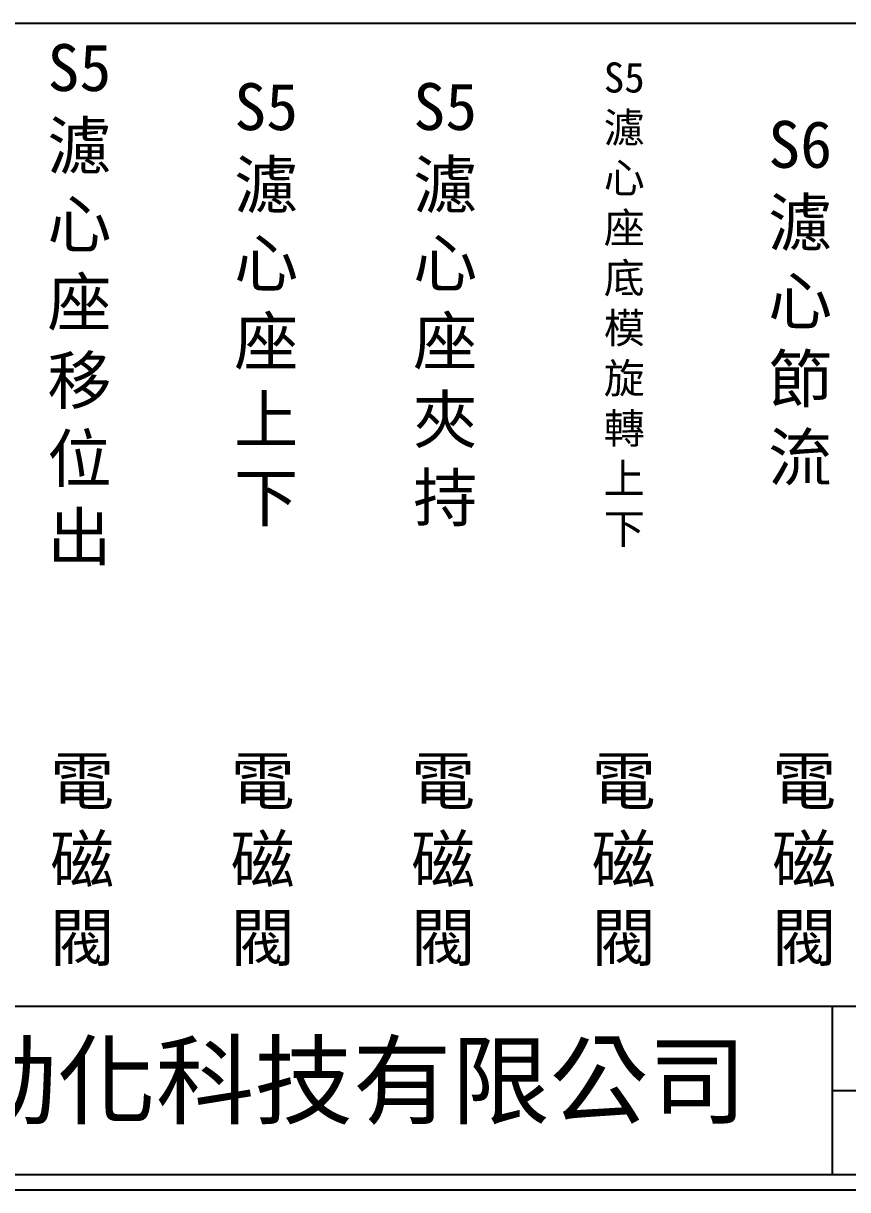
# Model space of a CAD drawing. Extents: x 926 to 1213, y 3 to 207.
# Drawn here: x 994.3 to 1062.8, y 3 to 100 of the extents above; entities that cross this region are included whole.
import ezdxf

# ---------------------------------------------------------------- set-up
doc = ezdxf.new("R2010")
doc.units = 0
doc.layers.add('圖框層', color=7, linetype='CONTINUOUS')
doc.layers.add('標尺寸層', color=3, linetype='CONTINUOUS')
doc.styles.add('CNS', font='romanc.shx', dxfattribs={"bigfont": 'chineset.shx'})
doc.styles.add('STSL', font='kaiu.ttf')

msp = doc.modelspace()

# ---------------------------------------------------------------- linework, layer by layer
at = {"layer": '圖框層', "color": 7}
for p, q in [((926.992, 18.25), (1211.493, 18.25)), ((1061.493, 4.25), (1061.493, 18.25)), ((1061.493, 11.25), (1211.493, 11.25)), ((926.992, 4.25), (1211.493, 4.25)), ((925.742, 3), (1212.742, 3))]:
    msp.add_line(p, q, dxfattribs=at)
at = {"layer": '標尺寸層', "color": 7}
msp.add_line((930.49, 99.958), (1208.361, 99.958), dxfattribs=at)

# ---------------------------------------------------------------- texts
at = {"layer": '圖框層', "color": 4, "style": 'STSL'}
msp.add_text('泓陞自動化科技有限公司', height=6, dxfattribs=at).set_placement((964.346, 9.076))
at = {"layer": '標尺寸層', "color": 7, "attachment_point": 5, "style": 'CNS'}
for s, insert, char_height, width in [('{\\fDFKai-SB|b0|i0|c136|p65;S5濾心座移位出}', (998.913, 76.566), 3.9, 4.96081), ('{\\fDFKai-SB|b0|i0|c136|p65;S5濾心座底模旋轉上下}', (1044.191, 76.566), 2.5, 4.96081), ('{\\fDFKai-SB|b0|i0|c136|p65;S5濾心座上下}', (1014.436, 76.566), 3.9, 4.96081), ('{\\fDFKai-SB|b0|i0|c136|p65;S5濾心座夾持}', (1029.314, 76.566), 3.9, 4.96081), ('{\\fDFKai-SB|b0|i0|c136|p65;S6濾心節流}', (1058.812, 76.691), 3.9, 4.96081), ('{\\fDFKai-SB|b0|i0|c136|p65;電磁閥}', (999.141, 30.247), 3.9, 8.6627), ('{\\fDFKai-SB|b0|i0|c136|p65;電磁閥}', (1014.141, 30.247), 3.9, 8.6627), ('{\\fDFKai-SB|b0|i0|c136|p65;電磁閥}', (1029.141, 30.247), 3.9, 8.6627), ('{\\fDFKai-SB|b0|i0|c136|p65;電磁閥}', (1044.141, 30.247), 3.9, 8.6627), ('{\\fDFKai-SB|b0|i0|c136|p65;電磁閥}', (1059.141, 30.247), 3.9, 8.6627)]:
    msp.add_mtext(s, dxfattribs=dict(at, insert=insert, char_height=char_height, width=width))

doc.saveas('drawing.dxf')
